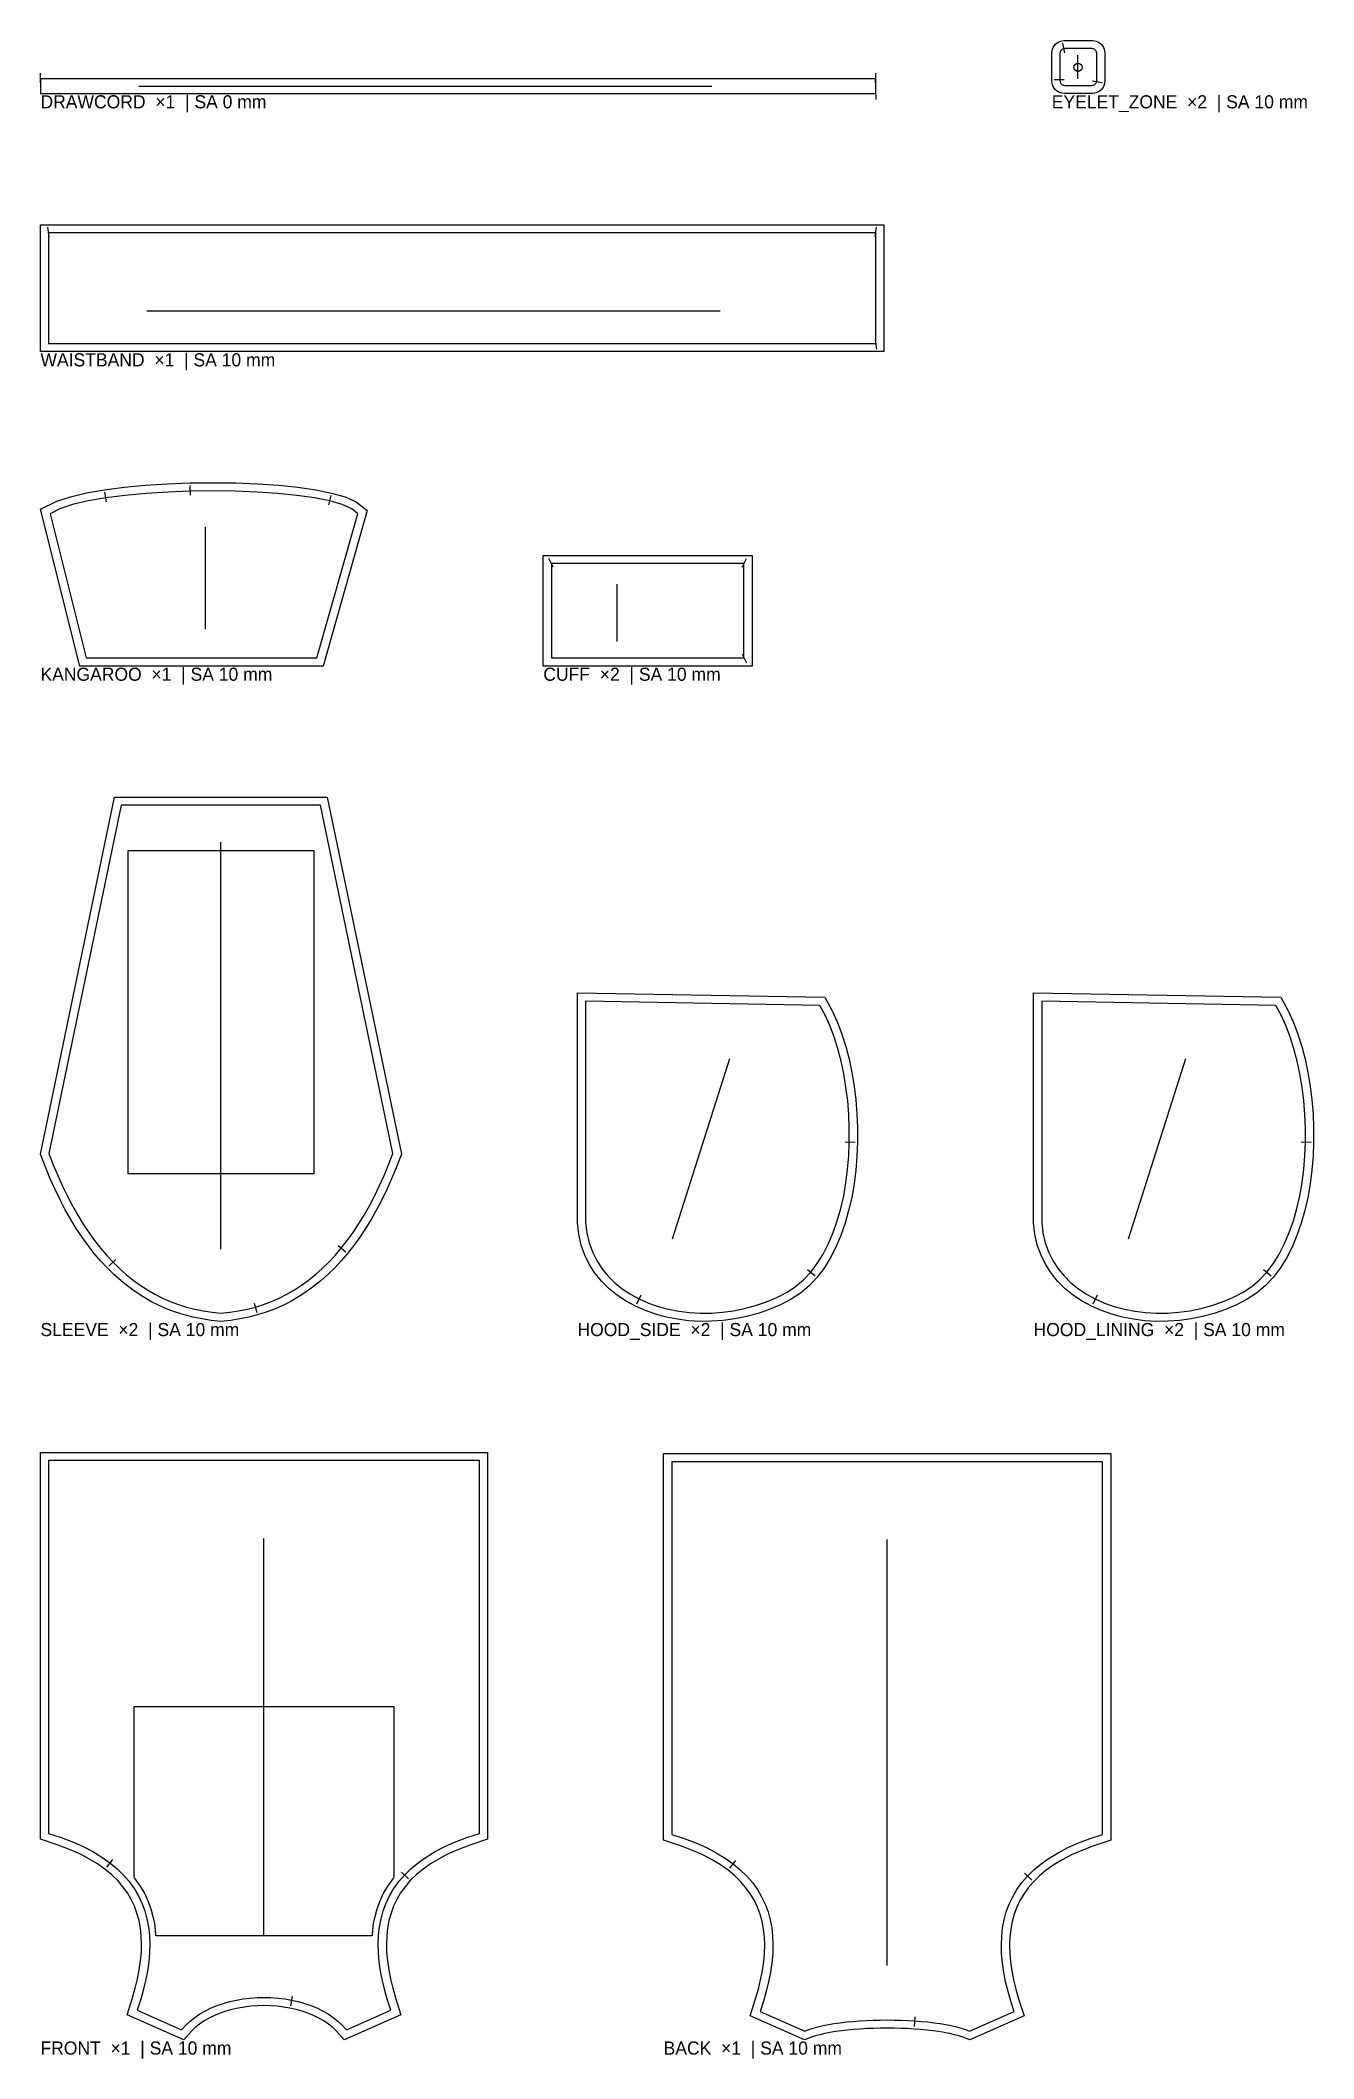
# Model space of a CAD drawing. Header units: millimetres. Extents: x 80 to 1635, y 129 to 2593.
import ezdxf

# ---------------------------------------------------------------- set-up
doc = ezdxf.new("R2010")
doc.units = ezdxf.units.MM
for name, color, linetype in [('CUT', 1, 'Continuous'), ('GRAIN', 3, 'Continuous'), ('LABEL', 7, 'Continuous'), ('MARK', 30, 'Continuous'), ('PRINT', 6, 'Continuous'), ('STITCH', 5, 'Continuous')]:
    doc.layers.add(name, color=color, linetype=linetype)

msp = doc.modelspace()

# ---------------------------------------------------------------- linework, layer by layer
at = {"layer": 'CUT'}
for points in [[(1331.8, 2527.9), (1330, 2528), (1327.9, 2528.3), (1325.7, 2528.8), (1323.6, 2529.7), (1321.5, 2531), (1319.7, 2532.6), (1318.1, 2534.4), (1316.8, 2536.5), (1315.9, 2538.6), (1315.4, 2540.8), (1315.1, 2542.9), (1315, 2544.7), (1315, 2576.1), (1315.1, 2577.9), (1315.4, 2580), (1315.9, 2582.2), (1316.8, 2584.3), (1318.1, 2586.4), (1319.7, 2588.2), (1321.5, 2589.8), (1323.6, 2591.1), (1325.7, 2592), (1327.9, 2592.5), (1330, 2592.8), (1331.8, 2592.9), (1363.2, 2592.9), (1365, 2592.8), (1367.1, 2592.5), (1369.3, 2592), (1371.4, 2591.1), (1373.5, 2589.8), (1375.3, 2588.2), (1376.9, 2586.4), (1378.2, 2584.3), (1379.1, 2582.2), (1379.6, 2580), (1379.9, 2577.9), (1380, 2576.1), (1380, 2544.7), (1379.9, 2542.9), (1379.6, 2540.8), (1379.1, 2538.6), (1378.2, 2536.5), (1376.9, 2534.4), (1375.3, 2532.6), (1373.5, 2531), (1371.4, 2529.7), (1369.3, 2528.8), (1367.1, 2528.3), (1365, 2528), (1363.2, 2527.9)], [(80, 2527.9), (1100, 2527.9), (1100, 2545.9), (80, 2545.9)], [(80, 2212.9), (80, 2367.9), (1110, 2367.9), (1110, 2212.9)], [(127.9, 1829.1), (80, 2020.6), (99.9, 2030.3), (116.6, 2035.7), (136.2, 2040.4), (158.2, 2044.2), (182.4, 2047.4), (208.1, 2049.8), (235.1, 2051.5), (262.7, 2052.6), (290.5, 2052.9), (318.1, 2052.6), (345, 2051.5), (370.6, 2049.8), (394.5, 2047.3), (416.3, 2044.2), (435.6, 2040.3), (452, 2035.5), (465.4, 2029.6), (479.1, 2018.9), (425.2, 1829.1)], [(694.1, 1829.1), (694.1, 1964.1), (949.1, 1964.1), (949.1, 1829.1)], [(80, 1233.3), (170.4, 1669.1), (430.3, 1669.1), (520.8, 1233.3), (514.4, 1216.6), (508.7, 1203), (502.9, 1189.9), (496.8, 1177.3), (490.4, 1165.2), (483.9, 1153.6), (477, 1142.5), (470, 1131.8), (462.7, 1121.7), (455.1, 1112.1), (447.3, 1102.9), (439.3, 1094.3), (431, 1086.2), (422.4, 1078.6), (413.6, 1071.5), (404.6, 1065), (395.3, 1059), (385.7, 1053.5), (376, 1048.5), (365.9, 1044.1), (355.7, 1040.3), (345.2, 1036.9), (334.5, 1034.2), (323.6, 1032), (312.5, 1030.3), (300.4, 1029.1), (288.3, 1030.3), (277.2, 1032), (266.3, 1034.2), (255.6, 1036.9), (245.1, 1040.3), (234.8, 1044.1), (224.8, 1048.5), (215, 1053.5), (205.5, 1059), (196.2, 1065), (187.2, 1071.5), (178.4, 1078.6), (169.8, 1086.2), (161.5, 1094.3), (153.5, 1102.9), (145.7, 1112.1), (138.1, 1121.7), (130.8, 1131.8), (123.7, 1142.5), (116.9, 1153.6), (110.3, 1165.2), (104, 1177.3), (97.9, 1189.9), (92, 1203), (86.4, 1216.6)], [(735.8, 1430), (1037.8, 1424.7), (1047.2, 1407.4), (1053.3, 1393.9), (1058.7, 1379.6), (1063.4, 1364.7), (1067.5, 1349.1), (1070.9, 1333), (1073.6, 1316.4), (1075.7, 1299.5), (1077.1, 1282.4), (1077.8, 1265.2), (1077.8, 1247.9), (1077.1, 1230.7), (1075.7, 1213.6), (1073.6, 1196.8), (1070.7, 1180.3), (1067, 1164.3), (1062.6, 1148.8), (1057.4, 1133.9), (1051.4, 1119.7), (1044.6, 1106.4), (1036.9, 1094), (1028.2, 1082.6), (1018.7, 1072.4), (1008.1, 1063.5), (996.8, 1056.2), (983.6, 1049.4), (970.1, 1043.6), (956.3, 1038.8), (942.3, 1035), (928.1, 1032.1), (913.9, 1030.2), (899.6, 1029.2), (885.5, 1029.1), (871.5, 1029.9), (857.8, 1031.6), (844.4, 1034.3), (831.3, 1037.8), (818.7, 1042.2), (806.7, 1047.5), (795.2, 1053.7), (784.5, 1060.8), (774.6, 1068.9), (765.6, 1077.8), (757.5, 1087.6), (750.6, 1098.3), (744.8, 1109.9), (740.4, 1122.2), (737.3, 1135.4), (735.8, 1149.3)], [(1292.8, 1430), (1594.8, 1424.7), (1604.2, 1407.4), (1610.3, 1393.9), (1615.7, 1379.6), (1620.4, 1364.7), (1624.5, 1349.1), (1627.9, 1333), (1630.7, 1316.4), (1632.8, 1299.5), (1634.1, 1282.4), (1634.8, 1265.2), (1634.8, 1247.9), (1634.1, 1230.7), (1632.7, 1213.6), (1630.6, 1196.8), (1627.7, 1180.3), (1624.1, 1164.3), (1619.7, 1148.8), (1614.5, 1133.9), (1608.5, 1119.7), (1601.6, 1106.4), (1593.9, 1094), (1585.3, 1082.6), (1575.7, 1072.4), (1565.2, 1063.5), (1553.8, 1056.2), (1540.6, 1049.4), (1527.1, 1043.6), (1513.3, 1038.8), (1499.3, 1035), (1485.1, 1032.1), (1470.9, 1030.2), (1456.7, 1029.2), (1442.6, 1029.1), (1428.6, 1029.9), (1414.8, 1031.6), (1401.4, 1034.3), (1388.4, 1037.8), (1375.8, 1042.2), (1363.7, 1047.5), (1352.3, 1053.7), (1341.6, 1060.8), (1331.6, 1068.9), (1322.6, 1077.8), (1314.6, 1087.6), (1307.6, 1098.3), (1301.9, 1109.9), (1297.4, 1122.2), (1294.4, 1135.4), (1292.8, 1149.3)], [(255, 152), (185.7, 182.6), (192.4, 203.3), (195.8, 215), (198.5, 226.4), (200.7, 237.5), (202.3, 248.3), (203.2, 258.9), (203.5, 269.1), (203.1, 278.9), (202.1, 288.5), (200.4, 297.7), (197.9, 306.5), (194.8, 315.1), (190.9, 323.3), (186.2, 331.3), (180.6, 339), (174.3, 346.4), (167, 353.5), (158.7, 360.3), (149.5, 366.8), (139.2, 373.1), (127.9, 379), (115.4, 384.5), (101.8, 389.7), (80, 396.8), (80, 869.1), (626, 869.1), (626, 396.8), (604.2, 389.7), (590.6, 384.5), (578.1, 379), (566.8, 373.1), (556.5, 366.8), (547.3, 360.3), (539, 353.5), (531.7, 346.4), (525.4, 339), (519.8, 331.3), (515.1, 323.3), (511.2, 315.1), (508.1, 306.5), (505.6, 297.7), (503.9, 288.5), (502.9, 278.9), (502.5, 269.1), (502.8, 258.9), (503.7, 248.3), (505.3, 237.5), (507.5, 226.4), (510.2, 215), (513.6, 203.3), (520.3, 182.6), (451, 152), (441.6, 162.6), (436.9, 167.1), (431.7, 171.3), (426, 175.1), (419.9, 178.6), (413.5, 181.7), (406.7, 184.6), (399.6, 187), (392.2, 189.1), (384.6, 190.8), (376.9, 192.1), (369, 193.1), (361, 193.7), (353, 193.8), (345, 193.7), (337, 193.1), (329.1, 192.1), (321.4, 190.8), (313.8, 189.1), (306.4, 187), (299.3, 184.6), (292.5, 181.7), (286.1, 178.6), (280, 175.1), (274.3, 171.3), (269.1, 167.1), (264.4, 162.6)], [(1013.1, 152), (946.7, 181.3), (953.4, 202), (956.8, 213.7), (959.5, 225.1), (961.7, 236.2), (963.3, 247.1), (964.2, 257.6), (964.5, 267.8), (964.1, 277.6), (963.1, 287.2), (961.4, 296.4), (958.9, 305.3), (955.8, 313.8), (951.9, 322.1), (947.2, 330), (941.6, 337.7), (935.3, 345.1), (928, 352.2), (919.7, 359), (910.5, 365.5), (900.2, 371.8), (888.9, 377.7), (876.4, 383.2), (862.8, 388.4), (841, 395.6), (841, 867.8), (1387, 867.8), (1387, 395.6), (1365.2, 388.4), (1351.6, 383.2), (1339.1, 377.7), (1327.8, 371.8), (1317.5, 365.5), (1308.3, 359), (1300, 352.2), (1292.7, 345.1), (1286.4, 337.7), (1280.8, 330), (1276.1, 322.1), (1272.2, 313.8), (1269.1, 305.3), (1266.6, 296.4), (1264.9, 287.2), (1263.9, 277.6), (1263.5, 267.8), (1263.8, 257.6), (1264.7, 247.1), (1266.3, 236.2), (1268.5, 225.1), (1271.2, 213.7), (1274.6, 202), (1281.3, 181.3), (1214.9, 152), (1206.5, 155.2), (1201.6, 156.8), (1196.2, 158.3), (1190.2, 159.6), (1183.8, 160.9), (1177.1, 162), (1169.9, 163), (1162.5, 163.9), (1154.8, 164.6), (1146.9, 165.2), (1138.8, 165.7), (1130.6, 166), (1122.3, 166.2), (1114, 166.3), (1105.7, 166.2), (1097.4, 166), (1089.2, 165.7), (1081.1, 165.2), (1073.2, 164.6), (1065.5, 163.9), (1058.1, 163), (1050.9, 162), (1044.2, 160.9), (1037.8, 159.6), (1031.8, 158.3), (1026.4, 156.8), (1021.5, 155.2)]]:
    msp.add_lwpolyline(points, close=True, dxfattribs=at)
at = {"layer": 'GRAIN'}
for p, q in [((1347, 2545.9), (1347, 2574.9)), ((200, 2536.9), (900, 2536.9)), ((210, 2262.9), (910, 2262.9)), ((281.7, 1874.1), (281.7, 1999.1)), ((784.1, 1859.1), (784.1, 1929.1)), ((300.4, 1117.1), (300.4, 1614.1)), ((851.8, 1129.8), (921.8, 1349.8)), ((1408.8, 1129.8), (1478.8, 1349.8)), ((353, 279.1), (353, 764.1)), ((1114, 242.8), (1114, 762.8))]:
    msp.add_line(p, q, dxfattribs=at)
at = {"layer": 'MARK'}
for p, q in [((1330.8, 2577.8), (1328.5, 2589.6)), ((80.1, 2540.9), (79.9, 2552.9)), ((1099.9, 2540.9), (1100.1, 2552.9)), ((1330, 2544.9), (1318, 2544.9)), ((1364.9, 2543.7), (1376.7, 2541.4)), ((1099.9, 2532.9), (1100.1, 2520.9)), ((90.7, 2352.9), (89.1, 2364.8)), ((1099.3, 2352.9), (1100.9, 2364.8)), ((1099.3, 2227.9), (1100.9, 2216)), ((263.1, 2037.6), (262.8, 2049.6)), ((160.5, 2029.4), (158.7, 2041.3)), ((432, 2025.7), (434.9, 2037.4)), ((706.3, 1949.7), (701, 1960.4)), ((936.9, 1949.7), (942.2, 1960.4)), ((936.9, 1843.6), (942.2, 1832.9)), ((1062.8, 1248.2), (1074.8, 1248)), ((1619.8, 1248.2), (1631.8, 1248)), ((443.5, 1121.6), (452.8, 1114)), ((172.2, 1104.8), (163.7, 1096.4)), ((1016.8, 1092.3), (1025.9, 1084.6)), ((1573.8, 1092.3), (1583, 1084.6)), ((813.3, 1061), (808, 1050.2)), ((1370.3, 1061), (1365, 1050.2)), ((341.1, 1051.4), (344.4, 1039.8)), ((167.8, 372.2), (160.6, 362.7)), ((928.8, 370.9), (921.6, 361.4)), ((520.8, 356.6), (529.5, 348.4)), ((1281.8, 355.4), (1290.5, 347.1)), ((387.5, 205.5), (385.2, 193.7)), ((1147.9, 180.2), (1147.1, 168.2))]:
    msp.add_line(p, q, dxfattribs=at)
msp.add_circle((1347, 2559.9), 5, dxfattribs=at)
at = {"layer": 'PRINT'}
for points in [[(187, 1604.1), (413.8, 1604.1), (413.8, 1209.1), (187, 1209.1)], [(221.1, 279.1), (221.1, 280), (221.1, 280.5), (219.9, 290.8), (219.9, 291.4), (218, 301.4), (217.8, 302), (215.2, 311.7), (215, 312.4), (211.5, 321.7), (211.2, 322.4), (206.9, 331.5), (206.6, 332.1), (201.4, 340.8), (201, 341.4), (195, 349.8), (194.6, 350.4), (194.4, 350.6), (194.4, 559.1), (511.6, 559.1), (511.6, 350.6), (511.4, 350.4), (511, 349.8), (505, 341.4), (504.6, 340.8), (499.4, 332.1), (499.1, 331.5), (494.8, 322.4), (494.5, 321.7), (491, 312.4), (490.8, 311.7), (488.2, 302), (488, 301.4), (486.1, 291.4), (486.1, 290.8), (484.9, 280.5), (484.9, 280), (484.9, 279.1)]]:
    msp.add_lwpolyline(points, close=True, dxfattribs=at)
at = {"layer": 'STITCH'}
for points in [[(1332, 2537.9), (1363, 2537.9), (1364.1, 2537.9), (1365.1, 2538.1), (1366.1, 2538.3), (1366.9, 2538.7), (1367.6, 2539.1), (1368.2, 2539.6), (1368.8, 2540.3), (1369.2, 2541), (1369.6, 2541.8), (1369.8, 2542.8), (1370, 2543.8), (1370, 2544.9), (1370, 2575.9), (1370, 2577), (1369.8, 2578), (1369.6, 2579), (1369.2, 2579.8), (1368.8, 2580.5), (1368.2, 2581.1), (1367.6, 2581.7), (1366.9, 2582.1), (1366.1, 2582.5), (1365.1, 2582.7), (1364.1, 2582.9), (1363, 2582.9), (1332, 2582.9), (1330.9, 2582.9), (1329.9, 2582.7), (1328.9, 2582.5), (1328.1, 2582.1), (1327.4, 2581.7), (1326.8, 2581.1), (1326.2, 2580.5), (1325.8, 2579.8), (1325.4, 2579), (1325.2, 2578), (1325, 2577), (1325, 2575.9), (1325, 2544.9), (1325, 2543.8), (1325.2, 2542.8), (1325.4, 2541.8), (1325.8, 2541), (1326.2, 2540.3), (1326.8, 2539.6), (1327.4, 2539.1), (1328.1, 2538.7), (1328.9, 2538.3), (1329.9, 2538.1), (1330.9, 2537.9)], [(80, 2527.9), (1100, 2527.9), (1100, 2545.9), (80, 2545.9)], [(90, 2222.9), (1100, 2222.9), (1100, 2357.9), (90, 2357.9)], [(135.7, 1839.1), (417.7, 1839.1), (467.7, 2015.1), (460.2, 2021), (448.6, 2026.1), (433.2, 2030.6), (414.6, 2034.3), (393.3, 2037.4), (369.7, 2039.8), (344.4, 2041.5), (317.9, 2042.6), (290.5, 2042.9), (263, 2042.6), (235.6, 2041.5), (208.9, 2039.8), (183.5, 2037.4), (159.7, 2034.3), (138.2, 2030.6), (119.3, 2026.1), (103.7, 2021), (91.7, 2015.1)], [(704.1, 1839.1), (939.1, 1839.1), (939.1, 1954.1), (704.1, 1954.1)], [(90.4, 1234.1), (95.7, 1220.3), (101.2, 1207), (107, 1194.2), (112.9, 1181.8), (119.1, 1170), (125.5, 1158.7), (132.2, 1147.8), (139, 1137.5), (146.1, 1127.7), (153.4, 1118.4), (160.9, 1109.6), (168.7, 1101.3), (176.6, 1093.5), (184.8, 1086.3), (193.2, 1079.5), (201.9, 1073.2), (210.7, 1067.5), (219.8, 1062.3), (229.1, 1057.6), (238.6, 1053.4), (248.4, 1049.7), (258.3, 1046.6), (268.5, 1043.9), (278.9, 1041.8), (289.5, 1040.2), (300.4, 1039.1), (311.2, 1040.2), (321.9, 1041.8), (332.3, 1043.9), (342.5, 1046.6), (352.4, 1049.7), (362.2, 1053.4), (371.7, 1057.6), (381, 1062.3), (390.1, 1067.5), (398.9, 1073.2), (407.5, 1079.5), (415.9, 1086.3), (424.1, 1093.5), (432.1, 1101.3), (439.8, 1109.6), (447.4, 1118.4), (454.7, 1127.7), (461.7, 1137.5), (468.6, 1147.8), (475.2, 1158.7), (481.7, 1170), (487.8, 1181.8), (493.8, 1194.2), (499.6, 1207), (505.1, 1220.3), (510.4, 1234.1), (422.2, 1659.1), (178.6, 1659.1)], [(745.8, 1419.8), (745.8, 1149.8), (747.2, 1137.1), (750, 1125.1), (754, 1113.8), (759.3, 1103.3), (765.6, 1093.5), (773, 1084.5), (781.3, 1076.3), (790.4, 1068.9), (800.4, 1062.3), (811.1, 1056.5), (822.4, 1051.5), (834.3, 1047.3), (846.6, 1044), (859.4, 1041.5), (872.5, 1039.9), (885.8, 1039.1), (899.3, 1039.2), (912.8, 1040.2), (926.4, 1042), (939.9, 1044.8), (953.3, 1048.4), (966.5, 1053), (979.3, 1058.4), (991.8, 1064.8), (1002.2, 1071.6), (1011.8, 1079.7), (1020.6, 1089.1), (1028.6, 1099.7), (1035.9, 1111.3), (1042.4, 1124), (1048.1, 1137.5), (1053.1, 1151.8), (1057.3, 1166.7), (1060.9, 1182.3), (1063.7, 1198.3), (1065.7, 1214.7), (1067.1, 1231.3), (1067.8, 1248.1), (1067.8, 1265), (1067.1, 1281.8), (1065.8, 1298.5), (1063.7, 1315), (1061.1, 1331.1), (1057.8, 1346.8), (1053.8, 1361.9), (1049.2, 1376.3), (1044, 1390.1), (1038.2, 1402.9), (1031.8, 1414.8)], [(1302.8, 1419.8), (1302.8, 1149.8), (1304.3, 1137.1), (1307, 1125.1), (1311.1, 1113.8), (1316.3, 1103.3), (1322.6, 1093.5), (1330, 1084.5), (1338.3, 1076.3), (1347.5, 1068.9), (1357.4, 1062.3), (1368.1, 1056.5), (1379.4, 1051.5), (1391.3, 1047.3), (1403.7, 1044), (1416.4, 1041.5), (1429.5, 1039.9), (1442.8, 1039.1), (1456.3, 1039.2), (1469.9, 1040.2), (1483.5, 1042), (1497, 1044.8), (1510.4, 1048.4), (1523.5, 1053), (1536.3, 1058.4), (1548.8, 1064.8), (1559.2, 1071.6), (1568.8, 1079.7), (1577.6, 1089.1), (1585.7, 1099.7), (1592.9, 1111.3), (1599.4, 1124), (1605.1, 1137.5), (1610.1, 1151.8), (1614.4, 1166.7), (1617.9, 1182.3), (1620.7, 1198.3), (1622.8, 1214.7), (1624.2, 1231.3), (1624.8, 1248.1), (1624.8, 1265), (1624.2, 1281.8), (1622.8, 1298.5), (1620.8, 1315), (1618.1, 1331.1), (1614.8, 1346.8), (1610.8, 1361.9), (1606.3, 1376.3), (1601, 1390.1), (1595.2, 1402.9), (1588.8, 1414.8)], [(252.3, 164.1), (257.2, 169.6), (262.6, 174.6), (268.4, 179.3), (274.7, 183.6), (281.4, 187.4), (288.4, 190.9), (295.8, 193.9), (303.4, 196.5), (311.3, 198.8), (319.4, 200.6), (327.7, 202), (336.1, 203), (344.5, 203.6), (353, 203.9), (361.5, 203.6), (369.9, 203), (378.3, 202), (386.6, 200.6), (394.7, 198.8), (402.6, 196.5), (410.2, 193.9), (417.6, 190.9), (424.6, 187.4), (431.3, 183.6), (437.6, 179.3), (443.4, 174.6), (448.8, 169.6), (453.6, 164.1), (508, 188.1), (504, 200.4), (500.6, 212.4), (497.7, 224.2), (495.4, 235.8), (493.8, 247.2), (492.8, 258.3), (492.5, 269.1), (492.9, 279.7), (494, 289.9), (495.9, 299.9), (498.5, 309.6), (502, 319), (506.3, 328), (511.5, 336.8), (517.5, 345.2), (524.4, 353.2), (532.3, 360.9), (541.2, 368.2), (551, 375.2), (561.9, 381.8), (573.8, 388), (586.8, 393.8), (600.8, 399.1), (616, 404.1), (616, 859.1), (90, 859.1), (90, 404.1), (105.2, 399.1), (119.2, 393.8), (132.2, 388), (144.1, 381.8), (155, 375.2), (164.8, 368.2), (173.7, 360.9), (181.6, 353.2), (188.5, 345.2), (194.5, 336.8), (199.7, 328), (204, 319), (207.5, 309.6), (210.1, 299.9), (212, 289.9), (213.1, 279.7), (213.5, 269.1), (213.2, 258.3), (212.2, 247.2), (210.6, 235.8), (208.3, 224.2), (205.4, 212.4), (202, 200.4), (198, 188.1)], [(1013.4, 162.8), (1018.2, 164.7), (1023.6, 166.4), (1029.4, 168), (1035.7, 169.4), (1042.4, 170.7), (1049.4, 171.9), (1056.8, 172.9), (1064.4, 173.8), (1072.3, 174.6), (1080.4, 175.2), (1088.7, 175.7), (1097.1, 176), (1105.5, 176.2), (1114, 176.3), (1122.5, 176.2), (1130.9, 176), (1139.3, 175.7), (1147.6, 175.2), (1155.7, 174.6), (1163.6, 173.8), (1171.2, 172.9), (1178.6, 171.9), (1185.6, 170.7), (1192.3, 169.4), (1198.6, 168), (1204.4, 166.4), (1209.8, 164.7), (1214.7, 162.8), (1269, 186.8), (1265, 199.1), (1261.6, 211.1), (1258.7, 223), (1256.4, 234.6), (1254.8, 245.9), (1253.8, 257), (1253.5, 267.8), (1253.9, 278.4), (1255, 288.6), (1256.9, 298.6), (1259.5, 308.3), (1263, 317.7), (1267.3, 326.7), (1272.5, 335.5), (1278.5, 343.9), (1285.4, 351.9), (1293.3, 359.6), (1302.2, 367), (1312, 373.9), (1322.9, 380.5), (1334.8, 386.7), (1347.8, 392.5), (1361.8, 397.9), (1377, 402.8), (1377, 857.8), (851, 857.8), (851, 402.8), (866.2, 397.9), (880.2, 392.5), (893.2, 386.7), (905.1, 380.5), (916, 373.9), (925.8, 367), (934.7, 359.6), (942.6, 351.9), (949.5, 343.9), (955.5, 335.5), (960.7, 326.7), (965, 317.7), (968.5, 308.3), (971.1, 298.6), (973, 288.6), (974.1, 278.4), (974.5, 267.8), (974.2, 257), (973.2, 245.9), (971.6, 234.6), (969.3, 223), (966.4, 211.1), (963, 199.1), (959, 186.8)]]:
    msp.add_lwpolyline(points, close=True, dxfattribs=at)

# ---------------------------------------------------------------- texts
at = {"layer": 'LABEL'}
for s, p in [('DRAWCORD  ×1  | SA 0 mm', (80, 2509.9)), ('EYELET_ZONE  ×2  | SA 10 mm', (1315, 2509.9)), ('WAISTBAND  ×1  | SA 10 mm', (80, 2194.9)), ('KANGAROO  ×1  | SA 10 mm', (80, 1811.1)), ('CUFF  ×2  | SA 10 mm', (694.1, 1811.1)), ('SLEEVE  ×2  | SA 10 mm', (80, 1011.1)), ('HOOD_SIDE  ×2  | SA 10 mm', (735.8, 1011.1)), ('HOOD_LINING  ×2  | SA 10 mm', (1292.8, 1011.1)), ('FRONT  ×1  | SA 10 mm', (80, 134)), ('BACK  ×1  | SA 10 mm', (841, 134))]:
    msp.add_text(s, height=16, dxfattribs=at).set_placement(p)

doc.saveas('drawing.dxf')
